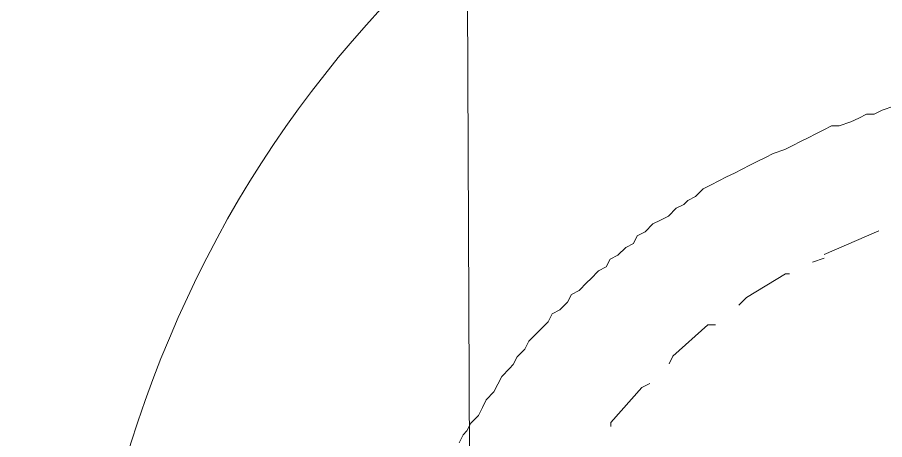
# Model space of a CAD drawing. Header units: millimetres. Extents: x 89051 to 218395, y -330386 to -125649.
# Drawn here: x 100686.65 to 100713.61, y -132826.04 to -132812.9 of the extents above; entities that cross this region are included whole.
import ezdxf

# ---------------------------------------------------------------- set-up
doc = ezdxf.new("R2010")
doc.units = ezdxf.units.MM
doc.header["$LTSCALE"] = 13
for name, pattern in [('1 实线', [0]), ('ACAD_ISO04W100', [30, 24, -3, 0, -3]), ('CENTER', [50.8, 31.75, -6.35, 6.35, -6.35])]:
    doc.linetypes.add(name, pattern=pattern)
doc.layers.get('0').update_dxf_attribs({"color": 1, "linetype": 'CENTER'})
doc.layers.add('C00-00-00', color=7, linetype='Continuous')
doc.layers.add('标注、文本', color=3, linetype='Continuous', lineweight=25)

msp = doc.modelspace()

# ---------------------------------------------------------------- linework, layer by layer
at = {"color": 7, "linetype": '1 实线', "lineweight": 0, "extrusion": (0, 0, -1)}
for centre, major_axis, ratio, start_param, end_param in [((100704.687, -132837.484), (-0.209, 45.982), 0.866025, 2.304713, 7.120065), ((100700.754, -132837.502), (-0.209, 45.982), 0.866025, 3.141593, 6.283185), ((100719.918, -132837.415), (0.157, -34.608), 0.908418, 5.225125, 10.48821), ((100707.833, -132837.47), (0.157, -34.608), 0.908418, 6.283185, 9.424778)]:
    msp.add_ellipse(centre, major_axis=major_axis, ratio=ratio, start_param=start_param, end_param=end_param, dxfattribs=at)
at = {"layer": 'C00-00-00', "lineweight": 15}
for points in [[(100700.384, -132826.129), (100700.504, -132825.886), (100700.624, -132825.765), (100700.744, -132825.522), (100700.985, -132825.279), (100701.105, -132825.036), (100701.225, -132824.794), (100701.466, -132824.551), (100701.586, -132824.308), (100701.706, -132824.065), (100701.947, -132823.822), (100702.067, -132823.701), (100702.187, -132823.458), (100702.428, -132823.215), (100702.548, -132822.973), (100702.789, -132822.729), (100702.909, -132822.608), (100703.15, -132822.365), (100703.27, -132822.122), (100703.511, -132822), (100703.752, -132821.757), (100703.872, -132821.514), (100704.114, -132821.392), (100704.355, -132821.149), (100704.475, -132821.028), (100704.716, -132820.785), (100704.957, -132820.662), (100705.077, -132820.42), (100705.319, -132820.298), (100705.56, -132820.055), (100705.801, -132819.933), (100705.921, -132819.69), (100706.162, -132819.568), (100706.403, -132819.325), (100706.645, -132819.203), (100706.886, -132819.081), (100707.127, -132818.837), (100707.369, -132818.715), (100707.489, -132818.594), (100707.731, -132818.472), (100707.972, -132818.229), (100708.213, -132818.106), (100708.454, -132817.984), (100708.696, -132817.862), (100708.937, -132817.74), (100709.179, -132817.618), (100709.42, -132817.496), (100709.662, -132817.374), (100709.903, -132817.252), (100710.145, -132817.13), (100710.507, -132817.007), (100710.749, -132816.885), (100710.99, -132816.763), (100711.232, -132816.641), (100711.473, -132816.519), (100711.714, -132816.396), (100711.956, -132816.274), (100712.198, -132816.273), (100712.56, -132816.151), (100712.802, -132816.028), (100713.043, -132815.906), (100713.285, -132815.905), (100713.527, -132815.783), (100713.889, -132815.66)], [(100711.732, -132820.269), (100713.423, -132819.535)], [(100711.37, -132820.512), (100711.733, -132820.39)], [(100709.318, -132821.611), (100710.525, -132820.879)], [(100710.525, -132820.879), (100710.646, -132820.879)], [(100709.077, -132821.854), (100709.318, -132821.611)], [(100707.027, -132823.436), (100708.112, -132822.463)], [(100708.112, -132822.463), (100708.354, -132822.462)], [(100706.907, -132823.679), (100707.027, -132823.436)], [(100705.1, -132825.502), (100706.063, -132824.409)], [(100706.063, -132824.409), (100706.305, -132824.287)], [(100705.101, -132825.623), (100705.1, -132825.502)]]:
    msp.add_lwpolyline(points, dxfattribs=at)
at = {"layer": '标注、文本', "color": 1, "linetype": 'ACAD_ISO04W100', "lineweight": 15}
msp.add_line((100701.024, -132896.891), (100700.484, -132778.113), dxfattribs=at)

doc.saveas('drawing.dxf')
